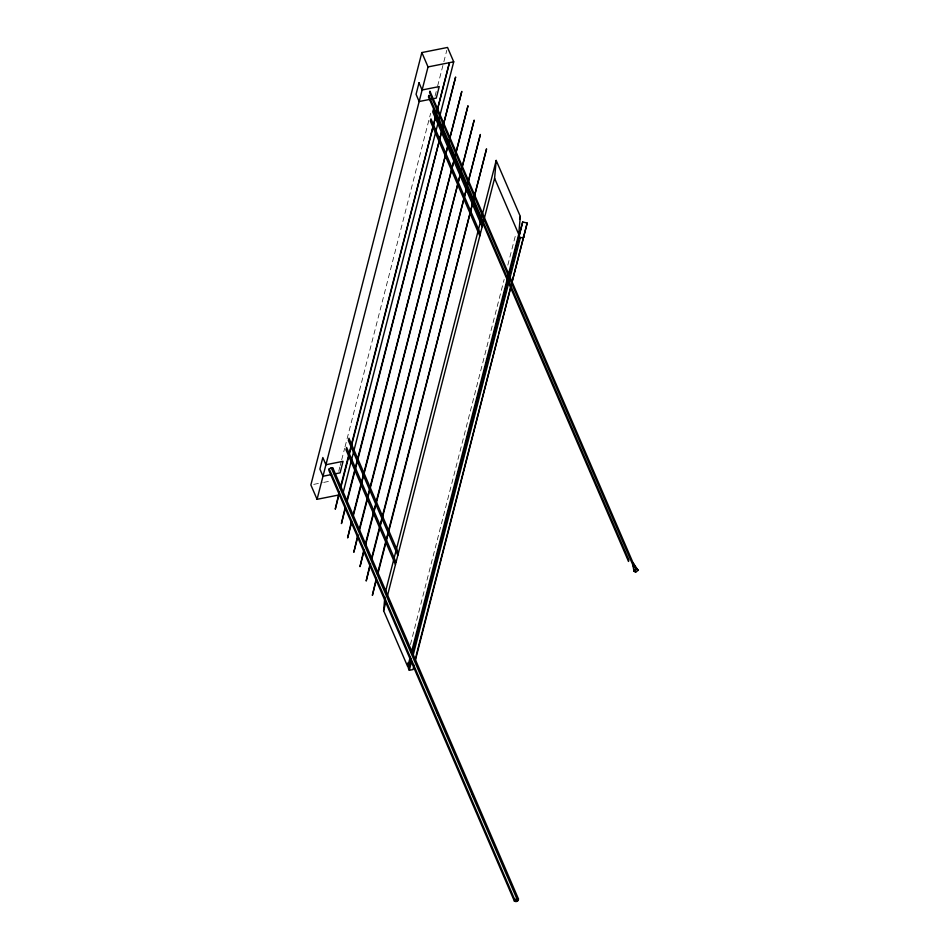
<?xml version="1.0" encoding="UTF-8"?>
<svg xmlns="http://www.w3.org/2000/svg" width="949" height="949" viewBox="0 0 949 949"><rect width="100%" height="100%" fill="white"/><g stroke="black" fill="none" stroke-linecap="round" stroke-linejoin="round"><path stroke-width="0.71" stroke-dasharray="4.75 3.56" d="M338.757 471.25L339.861 466.955M340.228 465.52L341.332 461.226M341.699 459.791L344.641 448.343M345.009 446.908L430.632 113.311M435.045 96.134L437.24 87.533M437.608 86.11L443.491 63.203M443.859 61.768L446.801 50.309M410.442 644.537L504.144 279.445M507.822 265.127L515.912 233.632M313.728 484.381L322.28 482.673M323.716 482.4L330.845 480.977"/><path stroke-width="1.42" d="M410.312 656.696L407.738 666.708L383.621 610.693L384.843 596.945M407.738 666.708L408.106 662.592M387.655 594.952L494.595 178.305L496.197 160.428L520.313 216.443L518.723 234.32L411.415 652.39M414.096 665.273L412.993 669.567L409.292 670.302L408.509 668.511L410.751 658.606M415.235 659.662L415.876 656.838M412.186 654.193L522.697 221.971L527.181 223.039L415.199 660.979M343.111 492.768L453.717 61.815L447.537 47.45L421.854 52.563L310.869 484.951L317.061 499.316L339.884 494.773M317.061 499.316L428.035 66.928L421.854 52.563M329.208 468.853L328.84 470.301L514.417 901.194L516.078 901.55L518.118 900.459L518.486 899.023L332.921 468.118L331.248 467.774L329.208 468.853L514.785 899.759L516.837 901.004L518.118 900.459M332.541 469.565L332.921 468.118M339.196 492.187L335.258 509.198L339.303 493.444M340.3 487.893L449.435 62.67L340.774 487.727M345.377 506.552L341.438 523.563L345.483 507.81M346.848 500.823L455.627 77.023L346.954 502.08M351.569 520.918L347.631 537.929L351.676 522.175M352.672 516.624L461.807 91.389L353.135 516.446M357.749 535.283L353.811 552.282L358.224 535.106M359.22 529.554L467.999 105.754L359.327 530.811M363.942 549.649L360.003 566.648L364.036 550.906M365.045 545.355L474.18 120.12L365.507 545.177M370.122 564.003L366.184 581.013L370.596 563.836M371.593 558.285L480.372 134.485L371.7 559.542M376.314 578.368L372.376 595.379L376.409 579.625M377.417 574.074L486.552 148.851L377.88 573.896M385.579 591.393L496.197 160.428M383.621 610.693L385.816 602.105M519.577 219.314L520.313 216.443M412.091 652.936L522.697 221.971M408.509 668.511L411.083 658.487M409.292 670.302L411.486 661.714M412.957 655.984L520.266 237.914L519.494 236.123M416.196 655.427L498.142 336.148M498.877 333.277L527.181 223.039M632.71 564.299L638.131 570.337L636.364 569.317L633.849 571.179L633.078 562.852L638.131 570.337L635.616 572.2L633.849 571.179L633.078 562.852L429.933 91.163L429.565 92.611L633.683 566.933M516.078 901.55L518.486 899.023L516.825 898.667L514.785 899.759L514.417 901.194L516.837 901.004L516.825 898.667L331.248 467.774M428.035 66.928L453.717 61.815M520.266 237.914L523.978 237.179M331.533 474.547L322.98 476.256L319.884 469.067L322.838 457.537L325.934 464.725L343.063 461.321L340.098 472.851L334.392 473.978M633.078 562.852L636.364 569.317M494.595 178.305L518.723 234.32M482.756 224.427L433.325 109.633L432.732 111.946L482.163 226.74M480.384 233.656L430.953 118.862L430.36 121.164L479.803 235.957M398.414 553.042L348.971 438.26L348.39 440.561L397.821 555.355M396.041 562.271L346.61 447.477L346.017 449.79L395.448 564.572M389.327 601.417L391.083 605.498M436.754 711.513L438.509 715.593M471.867 793.079L473.634 797.148M634.644 569.566L635.616 572.2M419.019 82.8L416.065 94.331L419.161 101.519L436.279 98.103L439.245 86.573L422.115 89.989L419.019 82.8M428.829 95.493L428.462 96.928L628.511 561.44L628.879 559.993L428.829 95.493"/></g></svg>
